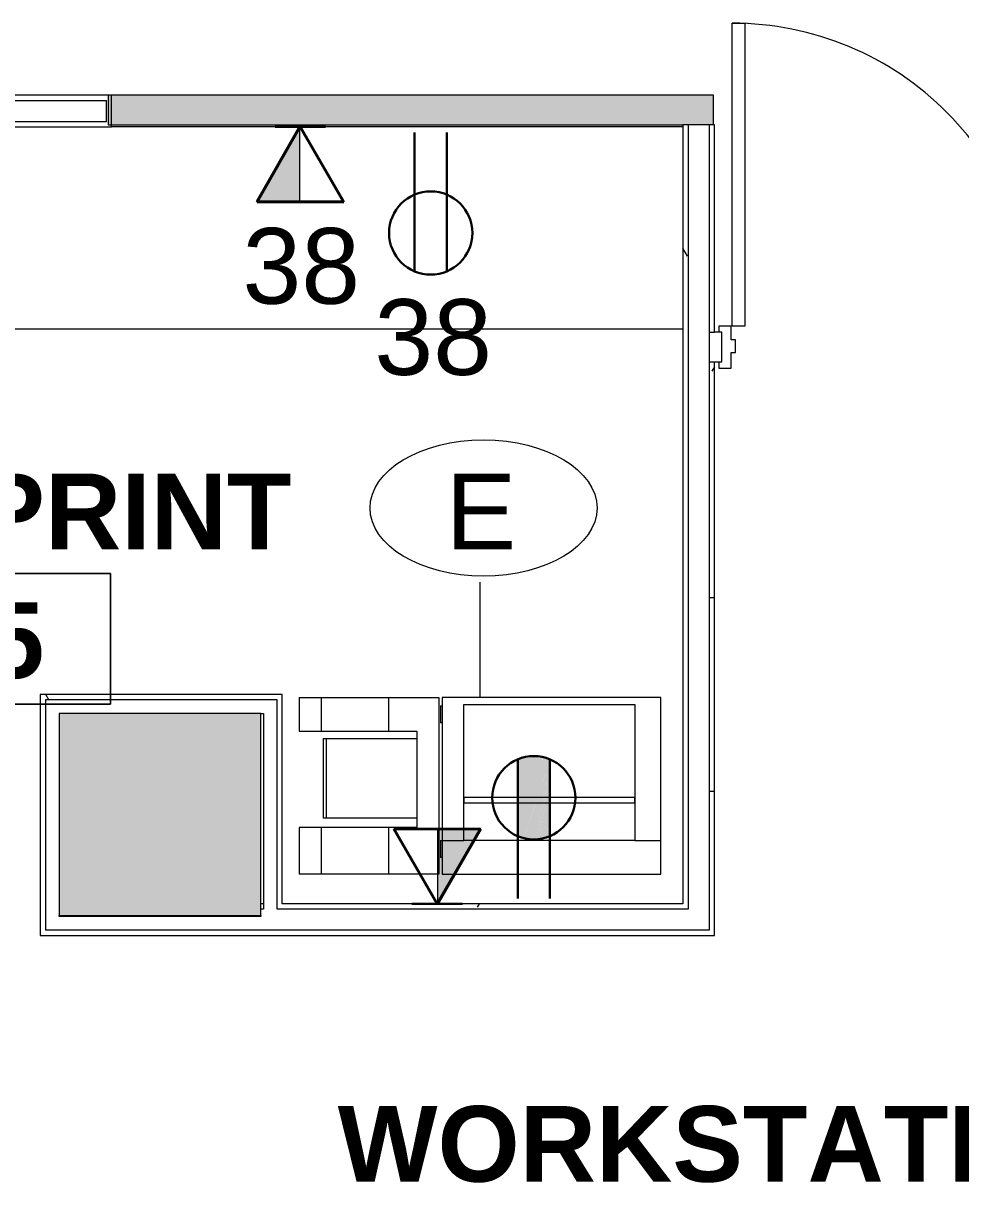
# Model space of a CAD drawing. Header units: inches. Extents: x 0 to 1865, y 0 to 1094.
# Drawn here: x 824.7 to 936.2, y 621.6 to 759.5 of the extents above; entities that cross this region are included whole.
import ezdxf

# ---------------------------------------------------------------- set-up
doc = ezdxf.new("R2010")
doc.units = ezdxf.units.IN
doc.header["$MEASUREMENT"] = 0
for name, color, linetype, lineweight in [('A-ANNO-NOTE', 131, 'Continuous', 9), ('A-AREA-IDEN', 2, 'Continuous', 9), ('A-DOOR', 31, 'Continuous', 13), ('A-WALL', 113, 'Continuous', 13), ('A-WALL-PATT', 111, 'Continuous', 13), ('I-WALL', 2, 'Continuous', 13), ('Q-CASE', 31, 'Continuous', 9), ('Q-SPCQ', 91, 'Continuous', 9), ('Q-SPCQ-IDEN', 132, 'Continuous', 9), ('S-COLS', 52, 'Continuous', 13)]:
    doc.layers.add(name, color=color, linetype=linetype, lineweight=lineweight)
doc.styles.add('Arial_1', font='arial.ttf', dxfattribs={"height": 9})
doc.styles.add('Swis721 Lt BT', font='swissl.ttf', dxfattribs={"height": 9})
doc.styles.add('Swis721 Lt BT_B', font='', dxfattribs={"height": 9})
doc.styles.get('Swis721 Lt BT_B').set_extended_font_data('Swis721 Lt BT', bold=True)
pattern_1 = [(0, (0, 0), (30.72, 7.68), [1.267, -21.773, 1.267, -21.773, -122.88]), (0, (0, 0), (30.72, 7.68), [-46.08, 1.267, -44.813, 1.267, -21.773, -53.76]), (0, (0, 0), (30.72, 7.68), [-115.2, 1.267, -14.093, 1.267, -37.133]), (120, (11.52, 3.84), (-22.011075, 22.7643), [1.267, -21.773, 1.267, -21.773, -122.88]), (120, (11.52, 3.84), (-22.011075, 22.7643), [-46.08, 1.267, -44.813, 1.267, -21.773, -53.76]), (120, (11.52, 3.84), (-22.011075, 22.7643), [-115.2, 1.267, -14.093, 1.267, -37.133]), (240, (15.36, 19.2), (-8.708925, -30.4443), [1.267, -21.773, 1.267, -21.773, -122.88]), (240, (15.36, 19.2), (-8.708925, -30.4443), [-46.08, 1.267, -44.813, 1.267, -21.773, -53.76]), (240, (15.36, 19.2), (-8.708925, -30.4443), [-115.2, 1.267, -14.093, 1.267, -37.133])]

# ---------------------------------------------------------------- blocks, each defined once
blk = doc.blocks.new('Concrete-Rectangular-Column - 24_ X 24_-6973359-Level 05 POWER _ SIGNAL')
at = {"layer": 'S-COLS', "lineweight": 9}
blk.add_hatch(color=7, dxfattribs=at).paths.add_polyline_path([(12, -12), (12, 12), (-12, 12), (-12, -12)], flags=0)
at = {"layer": 'S-COLS', "color": 8, "lineweight": 20}
for p, q in [((12, 12), (-12, 12)), ((-12, 12), (-12, -12)), ((12, -12), (12, 12)), ((-12, -12), (12, -12))]:
    blk.add_line(p, q, dxfattribs=at)
blk = doc.blocks.new('Door - Single - Solid Door-8181387-Level 05 POWER _ SIGNAL')
at = {"layer": 'A-DOOR'}
for p, q in [((-14.01, 38.59), (-12.51, 38.59)), ((-14.01, 2.59), (-14.01, 38.59)), ((-12.51, 38.59), (-12.51, 2.59)), ((-12.51, 2.59), (-14.01, 2.59))]:
    blk.add_line(p, q, dxfattribs=at)
at = {"layer": 'A-DOOR', "lineweight": 9}
for p, q in [((-15.63, 2.59), (-15.63, 1.84)), ((-14.13, 2.59), (-15.63, 2.59)), ((-14.13, 0.96), (-14.13, 2.59)), ((23.62, 2.59), (22.12, 2.59)), ((22.12, 2.59), (22.12, 0.96)), ((23.62, 1.84), (23.62, 2.59)), ((-13.63, 0.96), (-14.13, 0.96)), ((-13.63, -0.54), (-13.63, 0.96)), ((22.12, 0.96), (21.62, 0.96)), ((21.62, 0.96), (21.62, -0.54)), ((-14.13, -2.41), (-14.13, -0.54)), ((-14.13, -0.54), (-13.63, -0.54)), ((21.62, -0.54), (22.12, -0.54)), ((22.12, -0.54), (22.12, -2.41)), ((-15.63, -1.66), (-15.63, -2.41)), ((-15.63, -2.41), (-14.13, -2.41)), ((22.12, -2.41), (23.62, -2.41)), ((23.62, -2.41), (23.62, -1.66))]:
    blk.add_line(p, q, dxfattribs=at)
blk.add_arc((-14.01, 2.59), 36, 359.5, 90, dxfattribs=at)
blk = doc.blocks.new('C-L SHAPE COUNTER TOP - C-L SHAPE COUNTER TOP-8093358-Level 05 POWER _ SIGNAL')
at = {"layer": 'Q-CASE'}
for p, q in [((162.83, 0), (94.88, 0)), ((24, -92.38), (24, -24)), ((24, -24), (162.83, -24)), ((23.87, -92.38), (24, -92.38))]:
    blk.add_line(p, q, dxfattribs=at)
blk = doc.blocks.new('A-Copier-Floor - A-Copier-Floor-4036613-Level 05 POWER _ SIGNAL')
at = {"layer": 'Q-SPCQ'}
for p, q in [((-30.09, 11.47), (-27.49, 11.47)), ((-30.09, 11.47), (-30.09, 7.47)), ((-27.49, 11.47), (-19.49, 11.47)), ((-27.49, 11.47), (-27.49, 7.47)), ((-19.49, 11.47), (-13.49, 11.47)), ((-19.49, 11.47), (-19.49, 7.47)), ((-13.49, 11.47), (-13.49, -9.53)), ((12.91, 11.47), (-13.09, 11.47)), ((-13.09, 11.47), (-13.09, -5.51)), ((12.91, -5.51), (12.91, 11.47)), ((-13.29, 10.49), (-13.29, 8.47)), ((-13.29, 10.49), (-13.1, 10.49)), ((-10.52, -5.51), (-10.52, 10.67)), ((-10.52, 10.67), (9.82, 10.67)), ((9.82, 10.67), (9.82, -5.51)), ((-13.1, 8.47), (-13.29, 8.47)), ((-30.09, 7.47), (-27.49, 7.47)), ((-27.49, 7.47), (-19.49, 7.47)), ((-19.49, 7.47), (-16.13, 7.47)), ((-16.13, 7.47), (-16.13, -3.97)), ((-27.26, 6.6), (-26.84, 6.6)), ((-27.26, 6.6), (-27.26, -2.84)), ((-26.84, 6.6), (-16.13, 6.6)), ((-26.84, -2.84), (-26.84, 6.6)), ((9.82, -0.4), (-10.52, -0.4)), ((-10.52, -0.4), (-10.52, -1.03)), ((-10.52, -1.03), (9.82, -1.03)), ((9.82, -1.03), (9.82, -0.4)), ((-27.49, -3.97), (-30.09, -3.97)), ((-30.09, -3.97), (-30.09, -9.53)), ((-19.49, -3.97), (-27.49, -3.97)), ((-27.49, -3.97), (-27.49, -9.53)), ((-26.84, -2.84), (-27.26, -2.84)), ((-16.13, -2.84), (-26.84, -2.84)), ((-16.13, -3.97), (-19.49, -3.97)), ((-19.49, -3.97), (-19.49, -9.53)), ((-13.29, -5.51), (-13.29, -7.53)), ((-13.29, -5.51), (-13.1, -5.51)), ((-13.09, -5.51), (-10.52, -5.51)), ((-13.09, -5.51), (-13.09, -9.53)), ((9.82, -5.51), (-10.52, -5.51)), ((9.82, -5.51), (12.91, -5.51)), ((12.91, -9.53), (12.91, -5.51)), ((-13.1, -7.53), (-13.29, -7.53)), ((-27.49, -9.53), (-30.09, -9.53)), ((-19.49, -9.53), (-27.49, -9.53)), ((-13.49, -9.53), (-19.49, -9.53)), ((-13.09, -9.53), (12.91, -9.53))]:
    blk.add_line(p, q, dxfattribs=at)
blk = doc.blocks.new('Room Tag - Room Name and Number-3379422-Level 05 POWER _ SIGNAL')
at = {"layer": 'A-AREA-IDEN'}
for p, q in [((-0.1881, -0.1636), (-0.1881, -0.0018)), ((-0.1881, -0.0018), (0.1869, -0.0018)), ((0.1869, -0.0018), (-0.1881, -0.0018)), ((-0.1881, -0.0018), (-0.1881, -0.1636)), ((0.1869, -0.0018), (0.1869, -0.1636)), ((0.1869, -0.1636), (0.1869, -0.0018)), ((0.1869, -0.1636), (-0.1881, -0.1636)), ((-0.1881, -0.1636), (0.1869, -0.1636))]:
    blk.add_line(p, q, dxfattribs=at)
blk = doc.blocks.new('Appliance_Specialty Equipment Tag - Standard-3515593-Level 05 POWER _ SIGNAL')
at = {"layer": 'Q-SPCQ-IDEN'}
blk.add_ellipse((-0.0499, 0.0037), major_axis=(-0.1406, 0), ratio=0.600473, dxfattribs=at)

msp = doc.modelspace()

# ---------------------------------------------------------------- hatches: boundary and pattern name
at = {"layer": 'A-ANNO-NOTE'}
for points in [[(857.64, 738.31), (857.64, 747.24), (852.49, 738.31)], [(887.36, 671.92), (884.09, 672.16), (883.53, 671.94), (884.29, 671.94)], [(883.53, 662.85), (887.36, 671.92), (883.53, 671.94), (883.53, 663.72)], [(883.62, 662.82), (887.36, 671.92), (883.53, 662.85)], [(883.71, 662.78), (887.36, 671.92), (883.62, 662.82)], [(883.81, 662.75), (887.36, 671.92), (883.71, 662.78)], [(883.9, 662.71), (887.36, 671.92), (883.81, 662.75)], [(883.99, 662.69), (887.36, 671.92), (883.9, 662.71)], [(884.09, 662.66), (887.36, 671.92), (883.99, 662.69)], [(886.81, 672.14), (884.28, 672.21), (884.09, 672.16), (884.29, 672.15)], [(884.18, 662.63), (887.36, 671.92), (884.09, 662.66)], [(884.28, 662.61), (887.36, 671.92), (884.18, 662.63)], [(884.28, 672.21), (886.33, 672.27), (885.55, 672.36), (884.29, 672.21)], [(886.81, 672.14), (886.33, 672.27), (884.29, 672.21)], [(887.36, 671.92), (886.81, 672.14), (884.29, 672.14)], [(884.37, 662.58), (887.36, 671.92), (884.29, 662.6)], [(884.47, 662.56), (887.36, 671.92), (884.37, 662.58)], [(884.57, 662.55), (887.36, 671.92), (884.47, 662.56)], [(884.66, 662.53), (887.36, 671.92), (884.57, 662.55)], [(884.76, 662.51), (887.36, 671.92), (884.66, 662.53)], [(884.86, 662.5), (887.36, 671.92), (884.76, 662.51)], [(884.96, 662.49), (887.36, 671.92), (884.86, 662.5)], [(885.06, 662.48), (887.36, 671.92), (884.96, 662.49)], [(885.15, 662.48), (887.36, 671.92), (885.06, 662.48)], [(885.25, 662.47), (887.36, 671.92), (885.15, 662.48)], [(885.35, 662.47), (887.36, 671.92), (885.25, 662.47)], [(885.45, 662.47), (887.36, 671.92), (885.35, 662.47)], [(885.45, 662.47), (885.55, 662.47), (887.36, 671.92), (885.7, 663.72)], [(885.55, 662.47), (885.64, 662.47), (887.36, 671.92), (885.79, 663.72)], [(885.64, 662.47), (885.74, 662.48), (887.36, 671.92), (885.87, 663.72)], [(885.74, 662.48), (885.84, 662.48), (887.36, 671.92), (885.96, 663.72)], [(885.84, 662.48), (885.94, 662.49), (887.36, 671.92), (886.04, 663.72)], [(885.94, 662.49), (886.04, 662.5), (887.36, 671.92), (886.13, 663.72)], [(886.04, 662.5), (886.13, 662.51), (887.36, 671.92), (886.21, 663.72)], [(886.13, 662.51), (886.23, 662.53), (887.36, 671.92), (886.29, 663.72)], [(886.23, 662.53), (886.33, 662.55), (887.36, 671.92), (886.38, 663.72)], [(886.33, 662.55), (886.43, 662.56), (887.36, 671.92), (886.46, 663.72)], [(886.43, 662.56), (886.52, 662.58), (887.36, 671.92), (886.54, 663.72)], [(886.52, 662.58), (886.62, 662.61), (887.36, 671.92), (886.62, 663.72)], [(886.62, 662.61), (886.71, 662.63), (887.36, 671.92), (886.71, 663.72)], [(886.71, 662.63), (886.81, 662.66), (887.36, 671.92), (886.79, 663.72)], [(886.81, 662.66), (886.9, 662.69), (887.36, 671.92), (886.87, 663.72)], [(886.9, 662.69), (887, 662.71), (887.36, 671.92), (886.95, 663.72)], [(887, 662.71), (887.09, 662.75), (887.36, 671.92), (887.04, 663.72)], [(887.09, 662.75), (887.18, 662.78), (887.36, 671.92), (887.12, 663.72)], [(887.18, 662.78), (887.27, 662.82), (887.36, 671.92), (887.2, 663.72)], [(887.27, 662.82), (887.36, 662.85), (887.36, 671.92), (887.28, 663.72)], [(874, 654.73), (879.15, 663.67), (874, 663.67), (874, 655.12)]]:
    msp.add_hatch(color=256, dxfattribs=at).paths.add_polyline_path(points, flags=0)
at = {"layer": 'A-WALL-PATT', "lineweight": 9}
msp.add_hatch(color=7, dxfattribs=at).paths.add_polyline_path([(834.81, 747.43), (906.81, 747.43), (906.81, 750.93), (834.81, 750.93)], flags=0)
h = msp.add_hatch(dxfattribs=at)
h.set_pattern_fill('FP_1', color=256, style=0, pattern_type=2)
h.set_pattern_definition(pattern_1)
h.paths.add_polyline_path([(739.73, 747.18), (835.23, 747.18), (835.23, 747.43), (834.81, 747.43), (834.81, 747.8), (739.73, 747.8)], flags=0)
h = msp.add_hatch(dxfattribs=at)
h.set_pattern_fill('FP_1', color=256, style=0, pattern_type=2)
h.set_pattern_definition(pattern_1)
h.paths.add_polyline_path([(903.19, 654.8), (903.81, 654.8), (903.81, 747.43), (903.19, 747.43), (903.19, 680.93)], flags=0)
h = msp.add_hatch(dxfattribs=at)
h.set_pattern_fill('FP_1', color=256, style=0, pattern_type=2)
h.set_pattern_definition(pattern_1)
h.paths.add_polyline_path([(906.31, 651.68), (906.94, 651.68), (906.94, 719.25), (906.31, 719.25), (906.31, 654.18)], flags=0)
h.paths.add_polyline_path([(906.31, 722.75), (906.94, 722.75), (906.94, 747.43), (906.31, 747.43), (906.31, 723.18)], flags=0)
h = msp.add_hatch(dxfattribs=at)
h.set_pattern_fill('FP_1', color=256, style=0, pattern_type=2)
h.set_pattern_definition(pattern_1)
h.paths.add_polyline_path([(853.29, 679.05), (855.54, 679.05), (855.54, 679.68), (827.37, 679.68), (827.37, 679.05), (853, 679.05)], flags=0)
h = msp.add_hatch(dxfattribs=at)
h.set_pattern_fill('FP_1', color=256, style=0, pattern_type=2)
h.set_pattern_definition(pattern_1)
h.paths.add_polyline_path([(900.56, 654.18), (903.81, 654.18), (903.81, 654.8), (854.91, 654.8), (854.91, 654.18), (898.92, 654.18)], flags=0)
h.paths.add_polyline_path([(853, 654.18), (853.29, 654.18), (853.29, 654.8), (853, 654.8)], flags=0)

# ---------------------------------------------------------------- linework, layer by layer
at = {"layer": 'A-ANNO-NOTE'}
for p, q in [((857.64, 747.24), (852.49, 738.31)), ((857.64, 738.31), (857.64, 747.24)), ((852.49, 738.31), (857.64, 738.31)), ((883.53, 671.94), (883.53, 662.85)), ((887.36, 662.85), (887.36, 671.92)), ((874, 654.73), (879.15, 663.67)), ((879.15, 663.67), (874, 663.67)), ((874, 663.67), (874, 654.73))]:
    msp.add_line(p, q, dxfattribs=at)
at = {"layer": 'A-ANNO-NOTE', "lineweight": 30}
for p, q in [((857.64, 747.24), (852.49, 738.31)), ((857.64, 747.24), (862.8, 738.31)), ((857.68, 747.18), (852.53, 738.24)), ((854.68, 747.18), (860.68, 747.18)), ((857.68, 747.18), (862.84, 738.24)), ((871.27, 746.52), (871.27, 730)), ((875.11, 746.52), (875.11, 730)), ((875.11, 746.52), (875.11, 730)), ((862.8, 738.31), (852.49, 738.31)), ((862.84, 738.24), (852.53, 738.24)), ((883.53, 655.45), (883.53, 671.98)), ((883.53, 655.45), (883.53, 671.98)), ((887.36, 655.45), (887.36, 671.98)), ((873.96, 654.8), (868.8, 663.73)), ((868.8, 663.73), (879.11, 663.73)), ((874, 654.73), (868.84, 663.67)), ((868.84, 663.67), (879.15, 663.67)), ((873.96, 654.8), (879.11, 663.73)), ((874, 654.73), (879.15, 663.67)), ((876.96, 654.8), (870.96, 654.8))]:
    msp.add_line(p, q, dxfattribs=at)
for centre in [(873.19, 734.56), (885.45, 667.42)]:
    msp.add_circle(centre, 4.95, dxfattribs=at)
at = {"layer": 'A-ANNO-NOTE'}
for centre, radius, start, end in [((885.43, 667.86), 4.5, 64.5156, 114.9234), ((885.45, 667.42), 4.95, 247.2244, 292.7756)]:
    msp.add_arc(centre, radius, start, end, dxfattribs=at)
at = {"layer": 'A-WALL'}
for p, q in [((737.23, 750.3), (834.61, 750.3)), ((834.61, 747.8), (834.61, 750.3)), ((739.73, 747.8), (834.61, 747.8)), ((906.81, 747.43), (903.19, 747.43)), ((903.81, 747.43), (903.81, 654.18)), ((906.31, 747.43), (906.31, 651.68)), ((906.31, 722.75), (906.94, 722.75)), ((906.31, 719.25), (906.94, 719.25)), ((827.37, 679.05), (827.37, 651.68)), ((854.91, 679.05), (827.37, 679.05)), ((854.91, 654.18), (854.91, 679.05)), ((853.29, 654.18), (853, 654.18)), ((853.29, 654.8), (853.29, 654.18)), ((903.81, 654.18), (854.91, 654.18)), ((906.31, 651.68), (827.37, 651.68))]:
    msp.add_line(p, q, dxfattribs=at)
at = {"layer": 'I-WALL'}
for p, q in [((834.81, 750.93), (738.73, 750.93)), ((835.23, 747.18), (835.23, 750.93)), ((903.19, 747.43), (903.19, 654.8)), ((906.94, 747.43), (906.81, 747.43)), ((906.94, 722.75), (906.94, 747.43)), ((740.36, 747.18), (835.23, 747.18)), ((907.81, 722.75), (906.94, 722.75)), ((907.81, 719.25), (907.81, 722.75)), ((906.94, 719.25), (907.81, 719.25)), ((906.94, 651.05), (906.94, 719.25)), ((826.75, 679.68), (826.75, 651.05)), ((855.54, 679.68), (826.75, 679.68)), ((855.54, 654.8), (855.54, 679.68)), ((853, 677.43), (853.29, 677.43)), ((853.29, 677.43), (853.29, 654.8)), ((853.29, 654.8), (853, 654.8)), ((903.19, 654.8), (855.54, 654.8)), ((829, 653.3), (829, 653.43)), ((853, 653.3), (829, 653.3)), ((853, 653.43), (853, 653.3)), ((826.75, 651.05), (906.94, 651.05))]:
    msp.add_line(p, q, dxfattribs=at)
at = {"layer": 'I-WALL', "color": 8, "lineweight": 20}
for p, q in [((906.81, 750.93), (834.81, 750.93)), ((834.81, 750.93), (834.81, 747.43)), ((906.81, 747.43), (906.81, 750.93)), ((834.81, 747.43), (903.19, 747.43))]:
    msp.add_line(p, q, dxfattribs=at)
at = {"layer": 'Q-SPCQ-IDEN'}
msp.add_line((879.06, 679.32), (879.06, 693.06), dxfattribs=at)

# ---------------------------------------------------------------- block references
at = {"layer": 'A-AREA-IDEN', "xscale": 95.99999999999994, "yscale": 95.99999999999994, "zscale": 95.99999999999994}
msp.add_blockref('Room Tag - Room Name and Number-3379422-Level 05 POWER _ SIGNAL', (817.17, 694.25), dxfattribs=at)
at = {"layer": 'A-DOOR'}
msp.add_blockref('Door - Single - Solid Door-8181387-Level 05 POWER _ SIGNAL', (923.07, 720.91), dxfattribs=at)
at = {"layer": 'Q-CASE'}
msp.add_blockref('C-L SHAPE COUNTER TOP - C-L SHAPE COUNTER TOP-8093358-Level 05 POWER _ SIGNAL', (740.36, 747.18), dxfattribs=at)
at = {"layer": 'Q-SPCQ'}
msp.add_blockref('A-Copier-Floor - A-Copier-Floor-4036613-Level 05 POWER _ SIGNAL', (887.65, 667.85), dxfattribs=at)
at = {"layer": 'Q-SPCQ-IDEN', "xscale": 95.99999999999994, "yscale": 95.99999999999994, "zscale": 95.99999999999994}
msp.add_blockref('Appliance_Specialty Equipment Tag - Standard-3515593-Level 05 POWER _ SIGNAL', (884.26, 701.51), dxfattribs=at)
at = {"layer": 'S-COLS', "lineweight": 9}
msp.add_blockref('Concrete-Rectangular-Column - 24_ X 24_-6973359-Level 05 POWER _ SIGNAL', (841, 665.43), dxfattribs=at)

# ---------------------------------------------------------------- texts
at = {"layer": 'A-ANNO-NOTE', "char_height": 9, "width": 16.362, "attachment_point": 1, "style": 'Swis721 Lt BT'}
for insert in [(850.8, 735.15), (866.49, 726.69)]:
    msp.add_mtext('38', dxfattribs=dict(at, insert=insert))
at = {"layer": 'A-AREA-IDEN', "char_height": 9, "attachment_point": 1, "style": 'Swis721 Lt BT_B'}
for s, insert, width in [('COPY/PRINT', (779.8, 705.96), 90.294), ('515', (806.27, 690.64), 25.452), ('WORKSTATIONS', (862.13, 630.77), 119.685)]:
    msp.add_mtext(s, dxfattribs=dict(at, insert=insert, width=width))
at = {"layer": 'Q-SPCQ-IDEN', "insert": (874.98, 705.96), "char_height": 9, "width": 10.302, "attachment_point": 1, "style": 'Arial_1'}
msp.add_mtext('E', dxfattribs=at)

doc.saveas('drawing.dxf')
